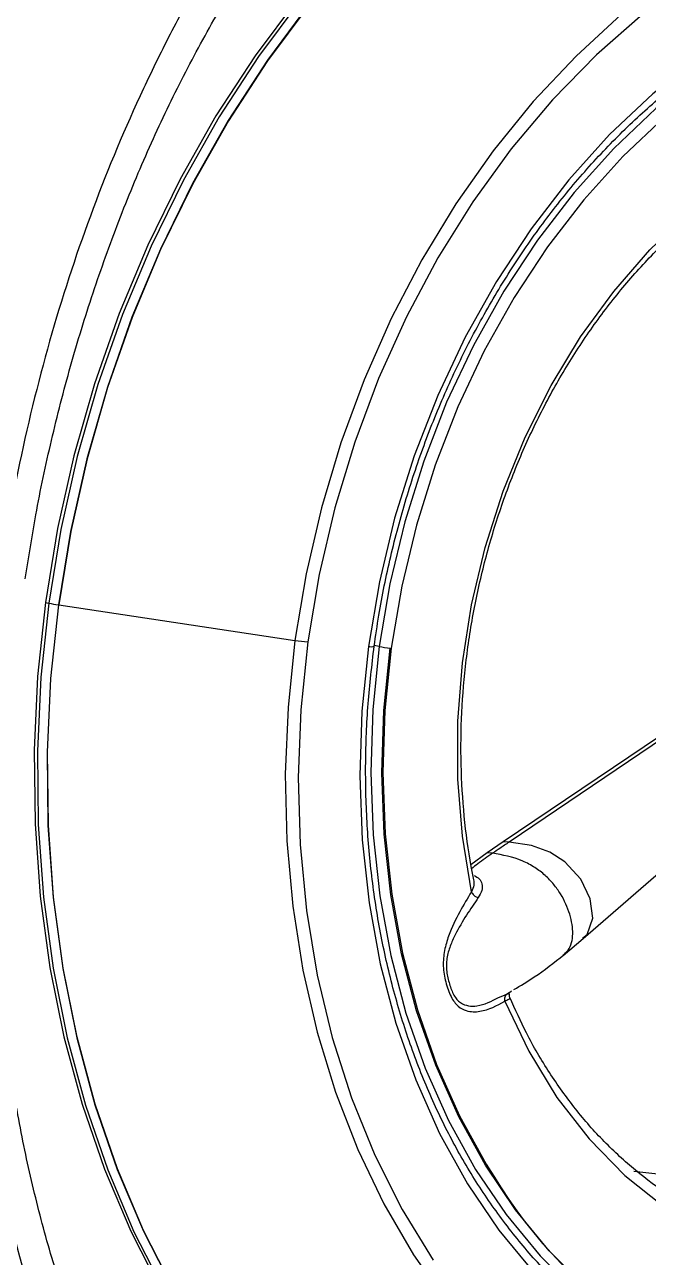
# Model space of a CAD drawing. Extents: x 398 to 508, y 623 to 782.
# Drawn here: x 411.923 to 413.503, y 716.392 to 719.515 of the extents above; entities that cross this region are included whole.
import ezdxf

# ---------------------------------------------------------------- set-up
doc = ezdxf.new("R2010")
doc.units = 0
doc.header["$MEASUREMENT"] = 0
doc.layers.add('GEOMETRY', color=2, linetype='Continuous', lineweight=25)

msp = doc.modelspace()

# ---------------------------------------------------------------- linework, layer by layer
at = {"layer": 'GEOMETRY'}
for p, q in [((411.9757, 718.0511), (411.9841, 718.0491)), ((412.0094, 718.0449), (412.0086, 718.0447)), ((412.0094, 718.0449), (412.6078, 717.9547)), ((412.821, 717.9393), (412.8087, 717.9421)), ((413.7886, 717.8858), (413.1351, 717.4445)), ((413.8011, 717.8833), (413.1501, 717.4436)), ((413.3378, 717.1993), (413.9378, 717.7205)), ((413.1351, 717.4445), (413.0942, 717.4169)), ((413.1501, 717.4436), (413.1351, 717.4445)), ((413.0942, 717.4169), (413.0534, 717.3865)), ((413.1083, 717.4153), (413.0942, 717.4169)), ((413.2869, 717.1566), (413.3376, 717.1992)), ((413.1233, 717.0503), (413.1467, 717.0595)), ((413.1396, 717.0562), (413.1502, 717.0627)), ((413.1467, 717.0595), (413.1566, 717.0667)), ((413.5265, 716.6022), (413.4664, 716.6095))]:
    msp.add_line(p, q, dxfattribs=at)
at = {"layer": 'GEOMETRY', "flags": 128}
for points in [[(414.4977, 720.3744), (414.4197, 720.39), (414.2742, 720.408), (414.1268, 720.4119), (413.9784, 720.4019), (413.8297, 720.3779), (413.6816, 720.34), (413.5349, 720.2886), (413.3905, 720.2237), (413.2491, 720.146), (413.1115, 720.0557), (412.9785, 719.9533), (412.8509, 719.8395), (412.7294, 719.7149), (412.6146, 719.5801), (412.5072, 719.436), (412.4077, 719.2833), (412.3169, 719.1229), (412.235, 718.9556), (412.1627, 718.7825), (412.1003, 718.6045), (412.0481, 718.4226), (412.0065, 718.2378), (411.9757, 718.0511)], [(413.7257, 720.3485), (413.69, 720.3381), (413.5433, 720.2866), (413.3989, 720.2218), (413.2575, 720.1441), (413.1199, 720.0537), (412.9869, 719.9514), (412.8593, 719.8376), (412.7378, 719.713), (412.623, 719.5782), (412.5156, 719.4341), (412.4161, 719.2814), (412.3252, 719.121), (412.2434, 718.9537), (412.1711, 718.7806), (412.1087, 718.6026), (412.0565, 718.4207), (412.0149, 718.2358), (411.9841, 718.0491)], [(413.8736, 719.579), (413.7495, 719.5118), (413.6294, 719.4318), (413.514, 719.3397), (413.4045, 719.236), (413.3014, 719.1216), (413.2057, 718.9974), (413.118, 718.8643), (413.0391, 718.7233), (412.9695, 718.5755), (412.9097, 718.4221), (412.8603, 718.2641), (412.8215, 718.1028), (412.7937, 717.9394)], [(412.645, 719.5679), (412.538, 719.4243), (412.439, 719.2722), (412.3484, 719.1124), (412.2669, 718.9458), (412.1949, 718.7734), (412.1327, 718.5961), (412.0807, 718.4148), (412.0393, 718.2307), (412.0086, 718.0447)], [(412.6451, 719.5662), (412.5382, 719.4228), (412.4393, 719.2709), (412.3488, 719.1113), (412.2674, 718.9449), (412.1954, 718.7727), (412.1333, 718.5956), (412.0814, 718.4146), (412.0401, 718.2307), (412.0094, 718.0449)], [(413.4887, 719.5416), (413.3713, 719.4384), (413.2599, 719.3243), (413.1555, 719.1999), (413.0586, 719.0661), (412.9699, 718.924), (412.8901, 718.7743), (412.8196, 718.6182), (412.7591, 718.4566), (412.7088, 718.2908), (412.6691, 718.1219), (412.6404, 717.9509)], [(413.4343, 719.5402), (413.3197, 719.4352), (413.2113, 719.3198), (413.1095, 719.1948), (413.0153, 719.0609), (412.929, 718.919), (412.8514, 718.7701), (412.7829, 718.6151), (412.7239, 718.455), (412.6749, 718.2909), (412.6361, 718.1237), (412.6078, 717.9547)], [(413.8718, 719.5347), (413.751, 719.4693), (413.6341, 719.3915), (413.5219, 719.3018), (413.4153, 719.2009), (413.315, 719.0896), (413.2219, 718.9688), (413.1366, 718.8392), (413.0597, 718.7021), (412.992, 718.5582), (412.9338, 718.4089), (412.8857, 718.2552), (412.848, 718.0982), (412.821, 717.9393)], [(413.8869, 719.5092), (413.7694, 719.4455), (413.654, 719.3687), (413.5433, 719.2801), (413.438, 719.1806), (413.339, 719.0707), (413.2471, 718.9514), (413.1629, 718.8235), (413.087, 718.6881), (413.0202, 718.5462), (412.9628, 718.3987), (412.9153, 718.247), (412.8781, 718.0921), (412.8514, 717.9352), (412.8354, 717.7774), (412.8304, 717.6201), (412.8362, 717.4643), (412.853, 717.3114), (412.8804, 717.1624), (412.9184, 717.0184), (412.9666, 716.8806), (413.0247, 716.7501), (413.0923, 716.6277), (413.1112, 716.5976)], [(413.0548, 717.3177), (413.0317, 717.4585), (413.0201, 717.603), (413.0201, 717.75), (413.0318, 717.8978), (413.0549, 718.0451), (413.0893, 718.1904), (413.1347, 718.3324), (413.1905, 718.4695), (413.2563, 718.6004), (413.3313, 718.7239), (413.415, 718.8388), (413.5063, 718.9438), (413.6045, 719.038), (413.7085, 719.1204), (413.8174, 719.1903), (413.9301, 719.247), (414.0454, 719.2898), (414.1622, 719.3183), (414.2794, 719.3324)], [(411.9757, 718.0511), (411.9558, 717.8635), (411.947, 717.6762), (411.9494, 717.4902), (411.9628, 717.3065), (411.9872, 717.1262), (412.0226, 716.9501), (412.0687, 716.7795), (412.1251, 716.6151), (412.1917, 716.4579), (412.2681, 716.3088), (412.3538, 716.1687), (412.4483, 716.0382), (412.5512, 715.9182), (412.6617, 715.8092), (412.7794, 715.712), (412.9036, 715.6271), (413.0335, 715.5549), (413.1685, 715.4958), (413.3078, 715.4502), (413.3725, 715.4339)], [(411.9841, 718.0491), (411.9642, 717.8616), (411.9554, 717.6743), (411.9577, 717.4883), (411.9712, 717.3046), (411.9956, 717.1242), (412.031, 716.9482), (412.077, 716.7776), (412.1335, 716.6132), (412.2001, 716.456), (412.2765, 716.3069), (412.3622, 716.1667), (412.4567, 716.0363), (412.5595, 715.9163), (412.6599, 715.8167)], [(412.0086, 718.0447), (411.9888, 717.8579), (411.98, 717.6713), (411.9823, 717.486), (411.9957, 717.303), (412.0201, 717.1234), (412.0553, 716.948), (412.1012, 716.778), (412.1574, 716.6143), (412.2238, 716.4577), (412.2999, 716.3092)], [(412.3003, 716.3115), (412.2244, 716.4598), (412.1581, 716.6162), (412.1019, 716.7797), (412.0561, 716.9495), (412.0209, 717.1247), (411.9966, 717.3041), (411.9832, 717.4869), (411.9809, 717.672), (411.9896, 717.8583), (412.0094, 718.0449)], [(412.6078, 717.9547), (412.5902, 717.7849), (412.5834, 717.6154), (412.5874, 717.4473), (412.6023, 717.2817), (412.6279, 717.1196), (412.664, 716.9621), (412.7105, 716.8103), (412.767, 716.6651), (412.8331, 716.5275), (412.9084, 716.3983), (412.9925, 716.2785)], [(412.6404, 717.9509), (412.6227, 717.7791), (412.6163, 717.6077), (412.6211, 717.4377), (412.6371, 717.2705), (412.6643, 717.107), (412.7024, 716.9485), (412.7511, 716.796), (412.8102, 716.6506), (412.8792, 716.5132), (412.9577, 716.3848)], [(412.7937, 717.9394), (412.7771, 717.7752), (412.7719, 717.6114), (412.778, 717.4493), (412.7954, 717.29), (412.8239, 717.1349), (412.8635, 716.985), (412.9137, 716.8415), (412.9742, 716.7056), (413.0445, 716.5782), (413.1241, 716.4604), (413.2124, 716.353)], [(412.821, 717.9393), (412.8048, 717.7795), (412.7997, 717.6201), (412.8056, 717.4623), (412.8226, 717.3073), (412.8504, 717.1563), (412.8889, 717.0105), (412.9377, 716.8709), (412.9966, 716.7387), (413.065, 716.6147), (413.1425, 716.5), (413.2284, 716.3955), (413.3221, 716.3019)], [(414.0193, 716.0203), (413.8969, 716.0364), (413.7772, 716.0662), (413.6613, 716.1094), (413.5499, 716.1657), (413.444, 716.2346), (413.3443, 716.3157), (413.2517, 716.4083), (413.1667, 716.5117), (413.0901, 716.6251), (413.0224, 716.7478), (412.9642, 716.8786), (412.9159, 717.0166), (412.8778, 717.1609), (412.8503, 717.3102), (412.8335, 717.4635), (412.8277, 717.6196), (412.8327, 717.7773), (412.8487, 717.9353)], [(413.3363, 717.2003), (413.3477, 717.2097), (413.3622, 717.251), (413.3555, 717.2997), (413.3321, 717.3494), (413.2913, 717.394), (413.2535, 717.4179), (413.2066, 717.435), (413.1501, 717.4436), (413.1501, 717.4436)], [(413.1396, 717.0407), (413.1999, 716.9138), (413.2712, 716.7971), (413.3526, 716.6919), (413.4433, 716.5994), (413.5424, 716.5205), (413.6486, 716.4561), (413.7609, 716.4069), (413.878, 716.3735), (413.9987, 716.3562)]]:
    msp.add_lwpolyline(points, dxfattribs=at)
at = {"layer": 'GEOMETRY'}
for centre, radius, start, end in [((412.0597, 718.3974), 0.3564, 257.7538, 261.7567), ((412.678, 718.4129), 0.4635, 261.2953, 265.35), ((412.8004, 717.9729), 0.0342, 258.7154, 283.4286), ((412.8656, 718.1536), 0.2189, 258.2411, 265.5752), ((414.1331, 717.2102), 1.1915, 210.9411, 264.5299)]:
    msp.add_arc(centre, radius, start, end, dxfattribs=at)
for points, knots in [([(417.0227, 717.0602), (417.0492, 717.1719), (417.0708, 717.2844), (417.1046, 717.5104), (417.1167, 717.624), (417.1311, 717.8524), (417.1334, 717.9659), (417.1283, 718.1906), (417.1209, 718.302), (417.0965, 718.5228), (417.0796, 718.6323), (417.0469, 718.795), (417.0347, 718.8492), (417.0081, 718.956), (416.9936, 719.0087), (416.9161, 719.2686), (416.8367, 719.4654), (416.7161, 719.6976), (416.6909, 719.7433), (416.6514, 719.8108), (416.638, 719.8332), (416.6107, 719.8772), (416.5969, 719.8989), (416.5266, 720.0063), (416.4669, 720.0879), (416.341, 720.2426), (416.2747, 720.3156), (416.1703, 720.4189), (416.1346, 720.4522), (416.0799, 720.5006), (416.0615, 720.5165), (416.0241, 720.5477), (416.0052, 720.563), (415.9102, 720.6379), (415.832, 720.6924), (415.6718, 720.7909), (415.5896, 720.8349), (415.4215, 720.9124), (415.3356, 720.946), (415.2037, 720.9882), (415.1592, 721.001), (415.0702, 721.0235), (415.0255, 721.0333), (414.8909, 721.0584), (414.8005, 721.0695), (414.6641, 721.0775), (414.6184, 721.0787), (414.5274, 721.0782), (414.482, 721.0765), (414.3465, 721.0671), (414.2569, 721.0553), (414.0792, 721.0203), (413.991, 720.9973), (413.86, 720.9543), (413.8165, 720.9386), (413.7299, 720.9042), (413.6868, 720.8856), (413.5593, 720.8259), (413.4765, 720.7811), (413.2347, 720.6317), (413.0821, 720.5126), (412.9199, 720.3559), (412.902, 720.3381), (412.8667, 720.3022), (412.8492, 720.284), (412.7975, 720.2286), (412.7638, 720.1907), (412.6651, 720.0743), (412.6025, 719.9929), (412.4836, 719.8226), (412.4272, 719.7338), (412.3473, 719.5948), (412.3214, 719.5475), (412.2713, 719.4509), (412.2471, 719.4019), (412.1777, 719.2536), (412.1354, 719.1524), (412.0581, 718.9459), (412.0233, 718.8405), (411.9612, 718.6253), (411.9338, 718.5155), (411.887, 718.2916), (411.8678, 718.1786), (411.8527, 718.0647)], [0, 0, 0, 0, 0.03125, 0.03125, 0.0625, 0.0625, 0.09375, 0.09375, 0.125, 0.125, 0.15625, 0.15625, 0.171875, 0.171875, 0.1875, 0.1875, 0.25, 0.25, 0.265625, 0.265625, 0.273437, 0.273437, 0.28125, 0.28125, 0.3125, 0.3125, 0.34375, 0.34375, 0.359375, 0.359375, 0.367187, 0.367187, 0.375, 0.375, 0.40625, 0.40625, 0.4375, 0.4375, 0.46875, 0.46875, 0.484375, 0.484375, 0.5, 0.5, 0.53125, 0.53125, 0.546875, 0.546875, 0.5625, 0.5625, 0.59375, 0.59375, 0.625, 0.625, 0.640625, 0.640625, 0.65625, 0.65625, 0.6875, 0.6875, 0.75, 0.75, 0.757812, 0.757812, 0.765625, 0.765625, 0.78125, 0.78125, 0.8125, 0.8125, 0.84375, 0.84375, 0.859375, 0.859375, 0.875, 0.875, 0.90625, 0.90625, 0.9375, 0.9375, 0.96875, 0.96875, 1, 1, 1, 1]), ([(411.9249, 718.1108), (411.9333, 718.1648), (411.9516, 718.2827), (411.9901, 718.4625), (412.0383, 718.6505), (412.0952, 718.8359), (412.1603, 719.0176), (412.2333, 719.1943), (412.3138, 719.3646), (412.4011, 719.5274), (412.4955, 719.6829), (412.5969, 719.8311), (412.7055, 719.9721), (412.8207, 720.105), (412.942, 720.2289), (413.0689, 720.3433), (413.2008, 720.447), (413.3238, 720.5325), (413.4042, 720.5782), (413.4377, 720.5972)], [0, 0, 0, 0, 0.049857, 0.108901, 0.168528, 0.228588, 0.288916, 0.349332, 0.409599, 0.469541, 0.529073, 0.58923, 0.649838, 0.710776, 0.771963, 0.833311, 0.894732, 0.956124, 1, 1, 1, 1]), ([(412.8083, 717.9397), (412.8121, 717.9659), (412.8232, 718.0421), (412.8489, 718.1676), (412.8881, 718.3145), (412.9365, 718.4583), (412.9936, 718.5978), (413.059, 718.7323), (413.1323, 718.8607), (413.2129, 718.9823), (413.3003, 719.0963), (413.394, 719.2018), (413.4932, 719.2982), (413.5974, 719.3848), (413.7058, 719.4612), (413.8178, 719.5263), (413.9173, 719.5749), (413.9799, 719.5967), (414.0036, 719.605)], [0, 0, 0, 0, 0.034581, 0.100653, 0.166737, 0.232818, 0.298895, 0.364968, 0.431036, 0.4971, 0.563162, 0.629223, 0.695287, 0.761361, 0.827452, 0.89357, 0.959728, 1, 1, 1, 1]), ([(413.0608, 717.3479), (413.0585, 717.3594), (413.0478, 717.4121), (413.0352, 717.5092), (413.0271, 717.6397), (413.0288, 717.7721), (413.0401, 717.9053), (413.0608, 718.0379), (413.091, 718.1691), (413.1302, 718.2975), (413.1781, 718.4221), (413.2343, 718.5418), (413.2983, 718.6556), (413.3695, 718.7626), (413.4474, 718.8618), (413.5311, 718.9524), (413.62, 719.0337), (413.7133, 719.105), (413.8102, 719.1657), (413.9099, 719.2155), (414.0116, 719.2539), (414.1145, 719.2802), (414.1848, 719.2911), (414.2205, 719.2933), (414.222, 719.2934)], [0, 0, 0, 0, 0.013576, 0.062743, 0.111923, 0.161098, 0.210271, 0.259441, 0.308608, 0.35777, 0.406924, 0.456068, 0.505201, 0.554325, 0.603443, 0.652559, 0.701683, 0.750831, 0.800025, 0.849291, 0.898662, 0.948172, 0.99785, 1, 1, 1, 1]), ([(413.2692, 716.3327), (413.2569, 716.3443), (413.2147, 716.3843), (413.1496, 716.463), (413.0744, 716.5678), (413.0074, 716.6816), (412.9485, 716.8028), (412.8982, 716.9311), (412.8568, 717.0653), (412.8246, 717.2046), (412.8019, 717.3482), (412.7887, 717.495), (412.7854, 717.6441), (412.7911, 717.7927), (412.8027, 717.8913), (412.8083, 717.9397)], [0, 0, 0, 0, 0.033423, 0.114439, 0.195375, 0.276244, 0.357058, 0.437833, 0.51858, 0.599309, 0.680025, 0.760735, 0.841442, 0.922147, 1, 1, 1, 1]), ([(411.7962, 717.8575), (411.7842, 717.7288), (411.7779, 717.6011), (411.7761, 717.3479), (411.7807, 717.2222), (411.7957, 717.0354), (411.802, 716.9733), (411.8137, 716.8807), (411.8179, 716.8498), (411.8271, 716.7883), (411.832, 716.7576), (411.8583, 716.6054), (411.8845, 716.4872), (411.9472, 716.2575), (411.9836, 716.146), (412.0458, 715.984), (412.0679, 715.9308), (412.1146, 715.8262), (412.1393, 715.7748), (412.2165, 715.625), (412.2723, 715.5305), (412.3922, 715.3523), (412.4564, 715.2685), (412.5592, 715.1507), (412.5945, 715.1128), (412.6674, 715.0397), (412.7048, 715.0047), (412.8188, 714.905), (412.8978, 714.8453), (413.0618, 714.7388), (413.1468, 714.692), (413.2568, 714.6419), (413.279, 714.6323), (413.3238, 714.6139), (413.3464, 714.6051), (413.4146, 714.5801), (413.4604, 714.5653), (413.5988, 714.5262), (413.6924, 714.5074), (413.8825, 714.4838), (413.9789, 714.4791), (414.1013, 714.4821), (414.1258, 714.4832), (414.1751, 714.4862), (414.1999, 714.4882), (414.2741, 714.4955), (414.3236, 714.5021), (414.472, 714.5275), (414.571, 714.5514), (414.6701, 714.5826)], [0, 0, 0, 0, 0.0625, 0.0625, 0.125, 0.125, 0.15625, 0.15625, 0.171875, 0.171875, 0.1875, 0.1875, 0.25, 0.25, 0.3125, 0.3125, 0.34375, 0.34375, 0.375, 0.375, 0.4375, 0.4375, 0.5, 0.5, 0.53125, 0.53125, 0.5625, 0.5625, 0.625, 0.625, 0.6875, 0.6875, 0.703125, 0.703125, 0.71875, 0.71875, 0.75, 0.75, 0.8125, 0.8125, 0.875, 0.875, 0.890625, 0.890625, 0.90625, 0.90625, 0.9375, 0.9375, 1, 1, 1, 1]), ([(412.327, 715.6461), (412.3119, 715.6693), (412.2677, 715.7372), (412.2017, 715.8595), (412.1289, 716.0114), (412.064, 716.171), (412.0069, 716.337), (411.958, 716.5086), (411.9176, 716.685), (411.8857, 716.8652), (411.8624, 717.0487), (411.8479, 717.235), (411.8418, 717.4239), (411.845, 717.6147), (411.8521, 717.7604), (411.861, 717.8421), (411.863, 717.86)], [0, 0, 0, 0, 0.040766, 0.11965, 0.198501, 0.277262, 0.355869, 0.434262, 0.51239, 0.59022, 0.667581, 0.744869, 0.822554, 0.900333, 0.978186, 1, 1, 1, 1]), ([(413.1501, 717.4436), (413.1423, 717.4383), (413.1284, 717.4289), (413.1144, 717.4195), (413.1083, 717.4153)], [0, 0, 0, 0, 0.559371, 1, 1, 1, 1]), ([(413.1083, 717.4153), (413.0957, 717.4066), (413.0778, 717.3943), (413.0603, 717.3805), (413.0552, 717.3764)], [0, 0, 0, 0, 0.705832, 1, 1, 1, 1]), ([(413.2866, 717.157), (413.2912, 717.161), (413.3007, 717.1692), (413.309, 717.1881), (413.3133, 717.2177), (413.3059, 717.2607), (413.2866, 717.3048), (413.2633, 717.3376), (413.2411, 717.3607), (413.2144, 717.3808), (413.1686, 717.4051), (413.1335, 717.411), (413.1083, 717.4153)], [0, 0, 0, 0, 0.0660841, 0.1370087, 0.2039384, 0.3338545, 0.4637706, 0.5307003, 0.6016249, 0.6800245, 0.7699433, 1, 1, 1, 1]), ([(413.0617, 717.359), (413.0664, 717.3565), (413.0761, 717.3515), (413.0825, 717.338), (413.0823, 717.3211), (413.0756, 717.3091), (413.0722, 717.3031)], [0, 0, 0, 0, 0.231484, 0.474357, 0.733974, 1, 1, 1, 1]), ([(413.06, 717.3478), (413.0607, 717.3434), (413.0621, 717.3338), (413.0574, 717.3234), (413.0548, 717.3177)], [0, 0, 0, 0, 0.458533, 1, 1, 1, 1]), ([(413.0548, 717.3177), (413.0448, 717.3013), (413.0245, 717.268), (413, 717.2179), (412.9856, 717.1699), (412.9816, 717.1286), (412.9889, 717.0881), (413.0012, 717.052), (413.0201, 717.0263), (413.0404, 717.0159), (413.0592, 717.0133), (413.0938, 717.0159), (413.1193, 717.0297), (413.1396, 717.0407)], [0, 0, 0, 0, 0.134048, 0.272206, 0.341115, 0.410386, 0.481513, 0.557073, 0.624247, 0.687266, 0.73922, 0.791592, 1, 1, 1, 1]), ([(413.0722, 717.3031), (413.052, 717.2739), (413.0268, 717.2375), (413.0004, 717.1812), (412.9928, 717.1548), (412.9909, 717.1326), (412.9922, 717.1101), (412.9986, 717.0838), (413.0076, 717.0597), (413.0178, 717.0447), (413.0299, 717.0337), (413.0474, 717.0279), (413.0821, 717.0282), (413.1058, 717.0409), (413.1233, 717.0503)], [0, 0, 0, 0, 0.274936, 0.342197, 0.408117, 0.440852, 0.473856, 0.541167, 0.608448, 0.641456, 0.674198, 0.74008, 0.807314, 1, 1, 1, 1]), ([(413.0548, 717.3177), (413.0556, 717.3162), (413.057, 717.3131), (413.0611, 717.3088), (413.0663, 717.3051), (413.0703, 717.3037), (413.0722, 717.3031)], [0, 0, 0, 0, 0.230507, 0.481406, 0.742285, 1, 1, 1, 1]), ([(413.1619, 717.07), (413.1795, 717.0803), (413.2238, 717.1066), (413.2641, 717.1386), (413.2885, 717.1579)], [0, 0, 0, 0, 0.395821, 1, 1, 1, 1]), ([(413.1396, 717.0407), (413.1393, 717.0426), (413.1387, 717.0465), (413.1399, 717.052), (413.1426, 717.0567), (413.1454, 717.0586), (413.1467, 717.0595)], [0, 0, 0, 0, 0.243848, 0.499997, 0.756147, 1, 1, 1, 1]), ([(413.1396, 717.0407), (413.1431, 717.0425), (413.1499, 717.0461), (413.1533, 717.0486), (413.1517, 717.0496), (413.1516, 717.0497)], [0, 0, 0, 0, 0.482265, 0.955251, 1, 1, 1, 1]), ([(413.1519, 717.0496), (413.1514, 717.0537), (413.1506, 717.0598), (413.1502, 717.0605), (413.15, 717.0608)], [0, 0, 0, 0, 0.682477, 1, 1, 1, 1]), ([(413.5901, 716.5305), (413.5786, 716.5367), (413.5369, 716.5596), (413.4699, 716.6108), (413.3901, 716.6833), (413.317, 716.7663), (413.2512, 716.8585), (413.1956, 716.953), (413.1658, 717.0198), (413.1522, 717.0501)], [0, 0, 0, 0, 0.061309, 0.223437, 0.385026, 0.546069, 0.70662, 0.86677, 1, 1, 1, 1]), ([(412.3548, 715.6032), (412.3582, 715.5993), (412.4071, 715.5441), (412.512, 715.4528), (412.6677, 715.3334), (412.832, 715.235), (413.0034, 715.1547), (413.1831, 715.0933), (413.3681, 715.0522), (413.555, 715.0316), (413.7445, 715.031), (413.937, 715.0509), (414.1292, 715.0912), (414.3181, 715.1512), (414.5042, 715.2303), (414.6878, 715.3291), (414.8658, 715.4465), (415.0353, 715.5802), (415.1969, 715.7299), (415.3509, 715.8965), (415.5064, 716.0932), (415.66, 716.3205), (415.7525, 716.4965), (415.799, 716.585)], [0, 0, 0, 0, 0.003737, 0.052963, 0.10219, 0.15004, 0.197889, 0.247129, 0.296369, 0.34421, 0.392051, 0.441281, 0.490512, 0.538362, 0.586213, 0.635453, 0.684693, 0.732522, 0.780352, 0.82957, 0.878787, 0.939057, 1, 1, 1, 1])]:
    msp.add_open_spline(points, degree=3, knots=knots, dxfattribs=at)

doc.saveas('drawing.dxf')
